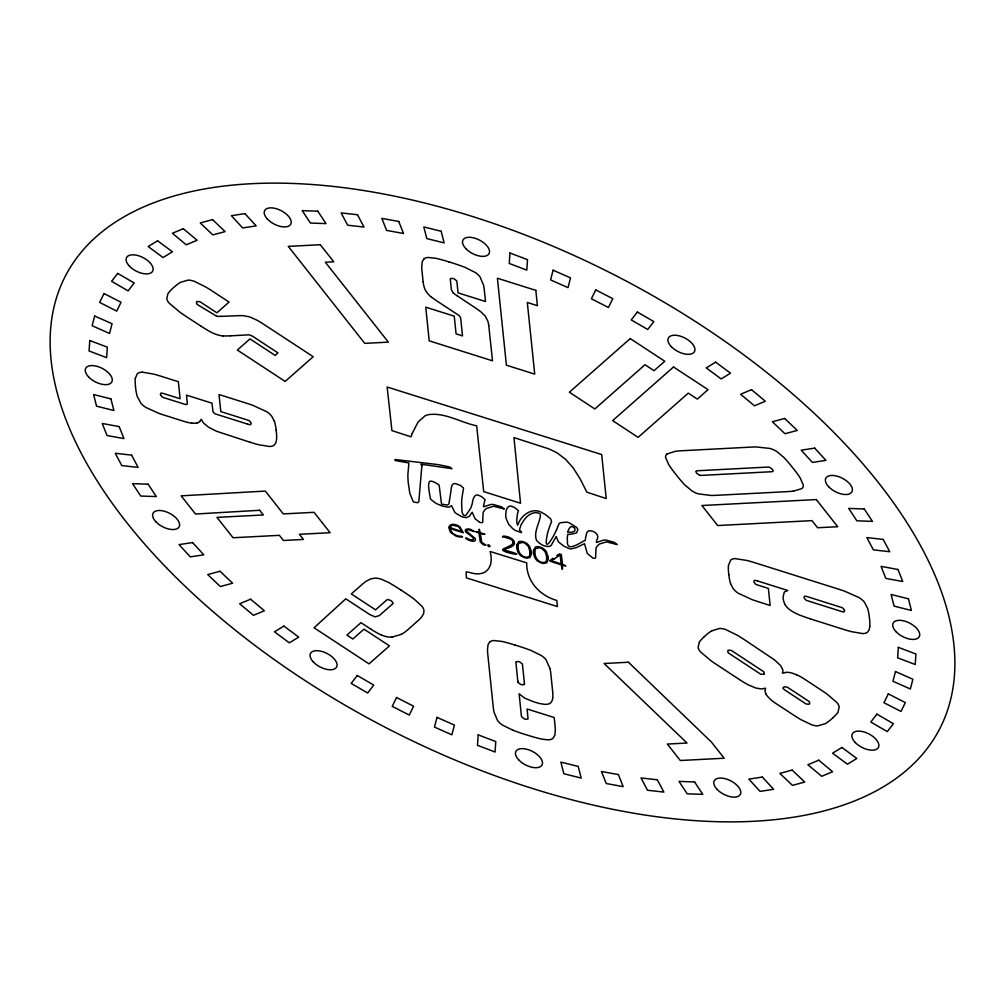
<?xml version="1.0" encoding="UTF-8"?>
<svg xmlns="http://www.w3.org/2000/svg" width="1005" height="1005" viewBox="0 0 1005 1005"><rect width="100%" height="100%" fill="white"/><g stroke="black" fill="none" stroke-linecap="round" stroke-linejoin="round"><path stroke-width="1.5" d="M869.765 626.63L869.036 630.097L867.503 632.158A14.874 7.663 27.4 0 1 866.586 632.761A14.346 7.387 27.4 0 1 862.73 633.59L851.285 631.643A119.733 61.669 27.4 0 1 842.718 629.117L810.545 618.954M135.323 378.332L137.296 373.76A15.037 7.739 27.4 0 1 138.489 372.956A14.409 7.424 27.4 0 1 142.346 372.177M557.549 527.135L559.056 523.731A12.726 6.558 27.4 0 1 560.463 522.726L566.77 522.11A9.485 4.887 27.4 0 1 569.031 522.726L576.38 527.248A7.198 3.706 27.4 0 1 577.888 529.748L576.418 533.039L570.237 534.296A25.615 13.191 27.4 0 0 567.762 534.371L567.26 537.876A161.88 83.377 27.4 0 0 567.448 541.13C566.305 553.328 580.802 541.934 585.086 540.527L586.694 532.788L588.428 530.904A4.422 2.286 27.4 0 1 589.307 530.741C594.608 530.728 600.249 534.911 596.668 540.338A38.956 20.062 27.4 0 0 596.53 541.067L596.354 542.449L604.03 540.012A14.874 7.663 27.4 0 1 606.467 540.175L614.357 542.386L617.183 544.559L606.555 541.883L599.57 543.956A35.037 18.052 27.4 0 0 596.983 546.469L596.329 547.549A16.909 8.706 27.4 0 0 595.952 548.567L595.588 557.788A2.789 1.432 27.4 0 1 595.261 558.064L594.244 558.303A3.304 1.696 27.4 0 1 592.85 558.077L587.234 553.353L584.521 543.718L576.016 547.738L571.054 548.893A7.902 4.07 27.4 0 1 569.27 548.592L564.031 546.28L558.818 542.185A7.035 3.631 27.4 0 1 558.089 541.28L556.217 536.519L551.067 545.564A9.347 4.811 27.4 0 1 547.097 546.431L543.919 545.702A7.136 3.681 27.4 0 1 542.009 544.836L540.502 543.893A13.58 6.997 27.4 0 1 537.989 541.883L536.946 540.803A5.289 2.726 27.4 0 1 536.519 540.2A4.824 2.487 27.4 0 1 536.318 539.823C533.529 531.042 540.074 522.851 540.476 514.522A3.04 1.57 27.4 0 0 539.974 513.794C533.605 509.987 525.954 516.256 522.927 521.821A213.965 110.198 27.4 0 0 520.917 525.2L519.434 529.811A5.063 2.613 27.4 0 0 520.49 530.929L521.595 532.625L515.666 530.602A19.535 10.063 27.4 0 1 512.738 528.643L508.706 524.409L506.055 518.354A32.411 16.696 27.4 0 1 505.766 515.716A81.744 42.097 27.4 0 1 505.917 512.977C505.754 509.095 508.455 503.982 512.902 506.859A9.359 4.824 27.4 0 1 514.824 507.713L518.304 510.527A1.696 0.867 27.4 0 1 518.404 510.841L517.851 512.412A53.742 27.688 27.4 0 0 517.525 513.555L516.884 518.253A193.563 99.696 27.4 0 0 516.796 522.336L517.525 525.175A42.411 21.846 27.4 0 0 518.077 524.233C521.57 514.485 533.178 506.558 542.914 513.178A19.849 10.226 27.4 0 1 545.765 514.836L550.665 518.806L551.544 521.557A42.876 22.085 27.4 0 1 550.652 523.819L548.253 530.527A256.476 132.095 27.4 0 0 547.524 533.416C542.612 555.652 552.863 538.09 556.506 529.899M699.43 642.044L698.111 647.333A14.66 7.55 27.4 0 0 698.425 648.489A14.258 7.337 27.4 0 0 700.372 651.768L710.987 660.762A112.899 58.152 27.4 0 0 716.653 664.606L738.537 678.965A56.757 29.233 27.4 0 0 749.152 685.272L756.011 688.061L761.187 688.915A16.256 8.367 27.4 0 0 764.943 688.111L765.571 688.526A20.188 10.402 27.4 0 0 765.081 690.812A13.052 6.721 27.4 0 0 766.086 694.128M764.29 673.765L763.913 671.956A11.432 5.892 27.4 0 0 761.978 670.561L732.921 651.466A12.914 6.646 27.4 0 0 731.175 650.398L728.399 650.21A12.11 6.244 27.4 0 0 727.796 650.725L728.072 652.647A11.432 5.892 27.4 0 0 730.007 654.041L759.064 673.124A12.914 6.646 27.4 0 0 760.81 674.192L763.586 674.38A12.11 6.244 27.4 0 0 764.189 673.878M423.909 258.938L422.213 261.803L421.736 266.915A129.419 66.657 27.4 0 0 422 271.048L423.118 281.764M489.699 642.007L488.091 644.494L487.5 649.431A125.424 64.596 27.4 0 0 487.777 654.205L493.204 706.716A119.733 61.669 27.4 0 0 494.058 712.244L497.525 720.459A14.346 7.387 27.4 0 0 501.143 724.103A14.874 7.663 27.4 0 0 502.676 725.195L513.053 730.271M704.329 636.58L706.44 634.72A125.901 64.848 27.4 0 1 711.879 630.725M832.982 717.758L830.871 719.618A125.738 64.76 27.4 0 1 825.432 723.613L817.794 725.874A14.648 7.55 27.4 0 1 816.751 725.849A14.309 7.362 27.4 0 1 811.688 724.819L801.086 719.743A98.176 50.564 27.4 0 1 792.769 714.542L777.129 704.291A33.052 17.022 27.4 0 1 770.333 699.254L769.704 698.588A18.907 9.736 27.4 0 1 765.973 694.116M392.352 604.156L379.287 615.6L375.154 616.869L369.815 614.583L345.783 598.829L314.05 627.773L369.049 663.865L389.463 645.863L363.998 629.155L352.83 638.992L346.888 635.097L360.983 622.673L370.983 629.231M666.855 454.046L675.347 451.308A112.522 57.951 27.4 0 1 682.345 450.717L751.438 447.099A125.386 64.584 27.4 0 1 756.162 446.949L770.031 448.456A14.736 7.588 27.4 0 1 776.978 451.634L783.975 457.551A116.944 60.237 27.4 0 1 791.714 466.521L794.415 469.875A125.901 64.848 27.4 0 1 800.106 477.739L803.297 485.051A14.874 7.663 27.4 0 1 803.259 486.131A14.346 7.387 27.4 0 1 801.739 488.669L793.548 491.081M556.82 555.589L558.064 554.735A18.982 9.774 27.4 0 1 559.37 553.981L561.33 554.521L562.524 564.345L565.815 565.916L562.612 565.225L562.373 569.433L561.205 564.785L555.376 562.951A65.677 33.818 27.4 0 1 551.255 561.569L549.534 560.803L552.901 558.265M711.904 630.751L719.517 628.452A14.66 7.55 27.4 0 1 720.547 628.477A14.233 7.324 27.4 0 1 725.61 629.507L737.105 635.122A105.236 54.195 27.4 0 1 744.692 639.896L774.453 659.845L780.533 665.511L782.832 669.833A16.331 8.417 27.4 0 1 782.355 672.772L782.983 673.174A20.05 10.326 27.4 0 1 785.872 672.483M401.422 634.318L391.85 637.17M230.308 335.833L247.155 334.929A7.01 3.605 27.4 0 1 250.132 335.13A3.744 1.935 27.4 0 1 250.521 335.293L251.815 335.858A12.65 6.507 27.4 0 1 253.926 337.127L277.983 352.906L275.144 355.418L249.994 338.911L237.356 350.054L285.156 381.435L313.208 356.712L262.933 323.773A77.963 40.15 27.4 0 0 257.205 320.294L249.944 316.964L243.599 315.708A62.335 32.11 27.4 0 0 239.768 315.62L221.05 316.361M142.346 372.164L153.803 374.136A119.733 61.669 27.4 0 1 162.358 376.661L178.35 381.699L180.121 398.759L164.129 393.721A12.914 6.646 27.4 0 0 162.245 393.194L160.863 393.169L160.486 394.111A12.161 6.269 27.4 0 0 160.561 394.952M489.02 546.569L488.757 546.456A3.254 1.671 27.4 0 1 487.777 545.615L487.915 544.936A9.811 5.05 27.4 0 1 488.254 544.836L489.309 545.162A9.811 5.05 27.4 0 1 489.699 545.501L490 546.318A2.94 1.508 27.4 0 1 489.083 546.594M469.209 572.31C485.49 577.95 494.435 567.687 490.126 551.494L526.721 562.888C526.344 581.154 539.585 595.563 556.783 600.45L557.423 606.58L466.433 577.875L466.081 571.908L468.142 572.172M699.807 475.327L697.068 473.594A12.161 6.269 27.4 0 1 696.352 472.652L695.787 471.408L696.603 470.88A12.914 6.646 27.4 0 1 698.111 470.717L767.204 467.111A11.432 5.892 27.4 0 1 769.189 467.137L771.928 468.895A12.186 6.281 27.4 0 1 772.657 469.838L773.209 471.094L772.393 471.609A13.065 6.734 27.4 0 1 770.885 471.772L701.792 475.378A11.57 5.955 27.4 0 1 699.819 475.352M216.54 316.135L198.651 305.344A11.432 5.892 27.4 0 1 196.704 303.95L196.452 302.015A12.11 6.244 27.4 0 1 197.055 301.5L199.819 301.701A12.914 6.646 27.4 0 1 201.578 302.769L216.892 312.819L229.065 302.078L213.751 292.028A119.733 61.669 27.4 0 0 205.912 287.078L194.267 281.274A14.284 7.362 27.4 0 0 188.098 280.094L180.485 282.342A125.738 64.76 27.4 0 0 175.046 286.337L172.91 288.171A115.186 59.32 27.4 0 0 167.973 293.573L166.767 298.485A14.208 7.311 27.4 0 0 168.89 302.894L180.222 312.442A129.419 66.657 27.4 0 0 186.101 316.412L201.314 326.399M448.846 261.853L453.594 263.348A125.738 64.76 27.4 0 1 464.725 267.217L475.566 272.656A14.284 7.362 27.4 0 1 480.089 277.003L483.543 285.206A119.733 61.669 27.4 0 1 484.385 290.734L485.528 301.525L458.054 292.857L456.936 282.066A12.914 6.646 27.4 0 0 456.697 280.835L454.172 278.875A12.11 6.244 27.4 0 0 452.84 278.448L450.416 278.536A11.432 5.892 27.4 0 0 450.353 279.993L451.383 289.704L452.979 292.593M514.962 645.009L519.711 646.504A125.738 64.76 27.4 0 1 530.841 650.373L541.218 655.461A14.874 7.663 27.4 0 1 542.738 656.567A14.346 7.387 27.4 0 1 546.042 659.783L549.986 668.551M757.506 580.94L787.757 590.475L784.252 592.046L783.096 597.196A38.115 19.635 27.4 0 0 784.453 603.339L785.307 604.884M247.494 424.06L216.892 414.412A11.645 5.992 27.4 0 1 214.63 413.583L212.972 411.774L212.03 403.193L186.478 395.128L187.294 403.055A11.482 5.917 27.4 0 1 187.319 403.545L186.943 404.487L185.573 404.45A13.065 6.734 27.4 0 1 183.689 403.922L164.556 397.905A11.57 5.955 27.4 0 1 162.295 397.076L160.561 394.952M250.22 442.288L216.753 431.346L208.613 427.263L203.764 423.206A16.331 8.417 27.4 0 1 201.628 419.613L200.925 419.387A20.05 10.326 27.4 0 1 199.844 421.384M479.762 522.374L475.089 518.781L472.174 512.186L469.322 516.281L466.521 517.55A5.528 2.852 27.4 0 1 465.277 517.5L463.393 517.135A7.839 4.033 27.4 0 1 461.32 516.444L456.144 513.442A8.027 4.133 27.4 0 1 454.712 512.135L451.496 505.628L449.7 506.847A7.337 3.781 27.4 0 1 448.117 507.136L443.456 506.332A27.336 14.083 27.4 0 1 441.107 505.578L437.012 503.819A12.613 6.495 27.4 0 1 434.675 502.437L430.793 499.246A3.329 1.721 27.4 0 1 430.354 498.656C430.14 495.013 425.467 478.292 432.452 481.47A15.603 8.027 27.4 0 1 435.542 482.777L438.343 484.485A3.618 1.859 27.4 0 1 439.172 485.377L441.497 503.857A1.281 0.666 27.4 0 0 441.823 504.146L447.087 505.025A8.744 4.51 27.4 0 0 448.883 504.007L450.83 492.01A142.597 73.44 27.4 0 1 451.371 487.739L452.087 485.139A13.781 7.098 27.4 0 1 453.469 483.832L455.227 483.506L460.265 485.377A3.656 1.884 27.4 0 1 460.931 485.792L463.544 488.015L461.835 498.43A351.763 181.176 27.4 0 0 461.647 504.271L462.036 512.261L463.355 515A1.344 0.691 27.4 0 0 463.946 515.326L465.051 515.477A3.957 2.035 27.4 0 0 465.981 515.213L470.591 508.379A148.225 76.342 27.4 0 0 472.287 503.53C472.739 499.586 474.335 492.312 479.888 495.892A10.151 5.226 27.4 0 1 481.759 496.759L485.076 499.636L483.744 504.925A35.338 18.203 27.4 0 0 483.644 505.452L483.455 506.822L491.144 504.41A15.025 7.739 27.4 0 1 493.593 504.573L501.482 506.784L504.284 509.007L493.694 506.269L486.709 508.354A35.037 18.052 27.4 0 0 484.121 510.854L483.455 511.934A16.909 8.706 27.4 0 0 483.091 512.952L482.714 522.173A2.789 1.432 27.4 0 1 482.387 522.449A3.756 1.935 27.4 0 1 479.762 522.361M467.149 538.391C461.395 536.205 473.682 544.17 475.302 540.15A4.296 2.211 27.4 0 0 475.126 538.504L466.584 531.105A3.857 1.985 27.4 0 1 467.551 529.823A3.279 1.696 27.4 0 1 468.456 529.748L474.234 531.595L471.295 529.673A7.022 3.618 27.4 0 0 468.041 528.894L465.466 529.522L465.378 531.268A4.749 2.45 27.4 0 0 466.069 532.349C468.544 534.183 478.707 540.564 470.516 539.873A6.821 3.505 27.4 0 1 467.162 538.379M401.221 590.199L404.374 592.284A125.738 64.76 27.4 0 1 414.085 599.043L421.924 606.216A14.924 7.688 27.4 0 1 422.791 607.472A14.321 7.374 27.4 0 1 423.972 610.676L423.595 613.754L421.346 617.321A113.075 58.24 27.4 0 1 417.804 620.864L407.955 629.57A117.585 60.564 27.4 0 1 401.46 634.356M457.187 295.784L477.061 309.038A62.335 32.11 27.4 0 1 480.779 311.738L485.365 316.223L487.902 321.349A77.963 40.15 27.4 0 1 488.744 325.394M518.103 682.508L520.565 684.342A12.186 6.281 27.4 0 0 521.897 684.769L524.359 684.581A11.432 5.892 27.4 0 0 524.384 683.224M730.648 583.754L733.085 588.44A15.339 7.902 27.4 0 0 735.258 590.902A13.831 7.123 27.4 0 0 738.072 593.164L752.067 599.621A126.09 64.936 27.4 0 0 759.717 602.171L770.144 605.475L768.373 588.415L757.946 585.124A11.57 5.955 27.4 0 1 755.685 584.294L753.951 582.171A12.161 6.269 27.4 0 1 753.876 581.33L754.253 580.388L755.634 580.425A12.914 6.646 27.4 0 1 757.506 580.94M274.352 421.258L271.915 416.56A15.339 7.902 27.4 0 0 269.742 414.098A13.844 7.136 27.4 0 0 266.928 411.849L252.933 405.379A125.424 64.596 27.4 0 0 245.283 402.829L219.027 394.538L220.798 411.598L247.054 419.876A11.432 5.892 27.4 0 1 249.315 420.706L251.049 422.841A12.186 6.281 27.4 0 1 251.124 423.67L250.672 424.65L249.366 424.575A13.065 6.734 27.4 0 1 247.494 424.06M844.439 610.06L842.705 607.937A11.432 5.892 27.4 0 0 840.444 607.12L807.756 596.794A12.914 6.646 27.4 0 0 805.872 596.267L804.503 596.241L804.126 597.184A12.161 6.269 27.4 0 0 804.201 598.013L805.935 600.136A11.57 5.955 27.4 0 0 808.183 600.952L840.871 611.279A13.065 6.734 27.4 0 0 842.755 611.806L844.137 611.844L844.514 610.889A12.186 6.281 27.4 0 0 844.439 610.06M488.757 325.394L492.5 360.808L429.223 340.846L425.731 307.166L454.247 316.16L456.082 333.874L462.514 335.909L460.755 318.949A12.65 6.507 27.4 0 0 460.428 317.467L459.926 316.55A3.744 1.935 27.4 0 0 459.725 316.286A7.01 3.605 27.4 0 0 457.049 314.201L438.846 302.241A52.147 26.859 27.4 0 1 431.459 297.065M728.776 574.596L728.562 572.373A125.738 64.76 27.4 0 1 728.411 565.526L730.71 560.024A14.874 7.663 27.4 0 1 731.64 559.421A14.346 7.387 27.4 0 1 734.994 558.592L747.067 560.476A112.522 57.951 27.4 0 1 755.659 563.001L838.585 589.156A125.386 64.584 27.4 0 1 844.175 591.003L858.999 597.535A14.736 7.588 27.4 0 1 864.426 602.196L867.679 608.465A116.944 60.237 27.4 0 1 869.287 616.769L869.664 619.796A125.901 64.848 27.4 0 1 869.802 626.643M276.224 430.404L276.438 432.627A125.901 64.848 27.4 0 1 276.589 439.474L275.822 442.929L274.051 445.228A14.66 7.55 27.4 0 1 273.435 445.617A14.233 7.324 27.4 0 1 269.692 446.496L258.486 444.7A105.236 54.207 27.4 0 1 250.207 442.275M524.409 683.224L522.537 665.172A12.914 6.646 27.4 0 0 522.298 663.928L519.773 661.968A12.161 6.269 27.4 0 0 518.454 661.541L515.992 661.73A11.57 5.955 27.4 0 0 515.967 663.086L517.801 681.139M135.411 385.983L135.65 388.219A117.083 60.3 27.4 0 0 137.258 396.535L140.901 403.219A14.648 7.55 27.4 0 0 142.032 404.425A14.284 7.349 27.4 0 0 145.838 407.414L158.288 413.13A106.128 54.659 27.4 0 0 165.549 415.568L182.935 421.057A31.105 16.017 27.4 0 0 191.767 423.168M552.687 691.842L550.878 674.104A112.522 57.951 27.4 0 0 549.999 668.564M221 316.311A15.1 7.776 27.4 0 1 216.552 316.186M201.327 326.374A71.116 36.632 27.4 0 0 209.166 331.173A21.507 11.08 27.4 0 0 223.072 336.034M230.271 335.796A52.147 26.859 27.4 0 1 222.997 335.858M557.536 527.135A44.672 23.015 27.4 0 1 556.494 529.899M457.212 295.746A15.1 7.776 27.4 0 1 452.928 292.606M448.846 261.89A115.186 59.32 27.4 0 0 436.22 258.335L428.017 257.456A14.208 7.311 27.4 0 0 423.896 258.938M423.155 281.789A71.116 36.632 27.4 0 0 424.223 287.304A21.507 11.08 27.4 0 0 431.308 297.128M199.907 421.422A13.09 6.734 27.4 0 1 197.055 422.879M274.44 421.283A107.271 55.25 27.4 0 1 276.124 430.379M135.474 385.995A114.922 59.194 27.4 0 1 135.26 378.307M197.131 422.967A18.907 9.736 27.4 0 1 191.691 423.03M401.183 590.236A107.284 55.25 27.4 0 0 388.257 582.284L381.586 579.332A15.339 7.902 27.4 0 0 378.094 578.39A13.844 7.136 27.4 0 0 374.915 578.126L370.531 578.93L365.782 581.518A125.424 64.596 27.4 0 0 362.202 584.37L351.335 593.942L375.556 609.834L386.41 600.261A11.432 5.892 27.4 0 1 387.566 599.483L390.593 600.4A12.11 6.244 27.4 0 1 391.774 601.191L393.118 603.251A12.914 6.646 27.4 0 1 392.339 604.156M381.548 635.122A36.054 18.567 27.4 0 1 371.046 629.193M391.824 637.145A17.324 8.919 27.4 0 1 381.561 635.11M552.65 691.817A101.731 52.398 27.4 0 1 552.687 698.425M552.624 698.412A32.75 16.871 27.4 0 1 551.984 700.937L550.941 702.533A16.381 8.442 27.4 0 1 550.263 703.148A13.48 6.947 27.4 0 1 544.496 704.317L540.074 703.601A44.924 23.14 27.4 0 1 532.977 701.553L524.685 698.123L519.12 693.802L521.369 715.598A13.065 6.734 27.4 0 0 521.62 716.841L524.133 718.801A12.186 6.281 27.4 0 0 525.464 719.228L527.927 719.04A11.432 5.892 27.4 0 0 527.952 717.683L527.085 708.99L554.195 717.545L555.099 726.238A126.002 64.898 27.4 0 1 555.338 729.743L554.898 735.057L553.026 738.298A14.836 7.638 27.4 0 1 547.901 739.843L541.632 739.09A107.271 55.25 27.4 0 1 527.7 735.22L524.195 734.165A125.901 64.848 27.4 0 1 513.053 730.296M514.962 645.047A117.083 60.3 27.4 0 0 502.249 641.466L493.907 640.537A14.874 7.663 27.4 0 0 492.098 640.813A14.02 7.223 27.4 0 0 489.699 642.007M518.052 682.382A13.065 6.734 27.4 0 1 517.814 681.151M832.919 717.721A117.083 60.3 27.4 0 0 837.944 712.331L839.2 707.005A14.648 7.55 27.4 0 0 838.886 705.837A14.284 7.349 27.4 0 0 836.939 702.57L827.203 694.204A106.128 54.659 27.4 0 0 820.796 689.832L805.181 679.581A31.105 16.017 27.4 0 0 796.689 674.757M796.651 674.858A18.907 9.736 27.4 0 0 790.307 672.672A13.09 6.734 27.4 0 0 785.822 672.42M699.367 642.007A116.944 60.237 27.4 0 1 704.392 636.617M810.545 618.929A101.882 52.474 27.4 0 1 799.729 615.098A33.291 17.148 27.4 0 1 796.412 613.653L792.468 611.555A14.397 7.412 27.4 0 1 785.232 604.872M730.56 583.729A107.409 55.313 27.4 0 1 728.876 574.621M666.855 454.059A14.346 7.387 27.4 0 0 665.586 456.37A14.874 7.663 27.4 0 0 665.574 457.451L668.79 464.762A125.738 64.76 27.4 0 0 674.481 472.626L677.106 475.981A117.083 60.3 27.4 0 0 684.845 484.963L691.905 490.855A14.874 7.663 27.4 0 0 694.128 492.136A14.02 7.223 27.4 0 0 698.224 493.844L710.987 495.44A125.424 64.596 27.4 0 0 717.47 495.264L786.576 491.671A119.733 61.669 27.4 0 0 793.561 491.093M475.667 531.595L478.983 533.127L480.277 541.921L483.217 544.672A2.563 1.319 27.4 0 0 483.857 544.911L486.056 545.087L481.81 542.549L480.377 533.567L484.913 534.409L480.29 532.688L479.247 529.208L478.882 532.235L475.704 531.519M450.403 526.934L451.559 528.128L461.634 531.369L459.511 527.663A4.786 2.462 27.4 0 0 457.966 526.507L452.69 525.213A7.914 4.07 27.4 0 0 451.258 525.728L450.403 526.934M421.886 465.767L418.821 501.633A5.578 2.877 27.4 0 1 417.339 502.651L414.211 502.186A2.349 1.206 27.4 0 1 413.08 501.369L409.826 493.355L408.143 481.872A254.391 131.027 27.4 0 1 407.904 474.31L408.897 462.966L395.204 460.541A1.42 0.729 27.4 0 1 395.191 459.511L437.879 464.599L449.31 466.848L451.936 468.669L420.894 464.184L421.886 465.767M513.354 542.675L511.784 544.848L506.646 547.423A99.834 51.418 27.4 0 0 503.631 548.768C496.219 552.285 536.369 558.378 503.505 549.861C506.771 548.102 517.713 546.469 513.58 540.476A5.716 2.94 27.4 0 0 511.759 538.755C510.213 537.072 501.847 534.848 502.437 536.934A11.407 5.879 27.4 0 0 503.97 536.997L510.854 539.157A5.251 2.701 27.4 0 1 512.387 540.564L513.354 542.675M448.808 527.525L450.479 532.235L455.855 536.042A5.1 2.626 27.4 0 0 456.86 536.394L458.845 536.808A38.931 20.05 27.4 0 0 460.303 536.997L462.551 536.946L461.672 536.23A5.465 2.814 27.4 0 0 460.679 536.218L458.984 536.117A8.718 4.485 27.4 0 1 456.572 535.477L453.632 533.957A8.128 4.183 27.4 0 1 451.132 531.205L449.976 528.555L463.267 532.738L459.938 526.934A5.879 3.028 27.4 0 0 458.23 525.766C455.328 524.02 449.549 523.015 448.808 527.525M529.886 553.29L529.71 555.162A7.651 3.945 27.4 0 1 529.56 555.602A11.482 5.917 27.4 0 1 528.354 556.858C523.618 558.642 518.58 553.667 518.341 548.994A48.805 25.138 27.4 0 1 518.165 546.506L518.354 544.484A8.656 4.46 27.4 0 1 519.007 543.303L522.826 542.449A4.422 2.274 27.4 0 1 525.1 543.316L528.291 546.343L529.61 550.288A53.705 27.663 27.4 0 1 529.874 552.725L529.886 553.29M546.67 558.592L546.506 560.463A7.651 3.945 27.4 0 1 546.343 560.903A11.482 5.917 27.4 0 1 545.15 562.159C540.414 563.943 535.376 558.968 535.137 554.295A48.805 25.138 27.4 0 1 534.949 551.808L535.137 549.785A8.656 4.46 27.4 0 1 535.803 548.604L539.622 547.75A4.422 2.274 27.4 0 1 541.883 548.617L545.087 551.632L546.406 555.577A53.705 27.663 27.4 0 1 546.657 558.026L546.67 558.592M567.75 531.846L570.752 532.336A21.08 10.854 27.4 0 0 572.272 532.085L573.893 531.519A8.781 4.523 27.4 0 0 574.998 530.389L574.797 528.228L572.398 526.746A2.161 1.118 27.4 0 0 571.481 526.607L570.714 526.808A5.54 2.852 27.4 0 0 570.199 527.185L569.132 528.705A70.953 36.544 27.4 0 0 568.315 530.276L567.75 531.846M783.134 688.136L783.85 689.254A11.432 5.892 27.4 0 0 785.797 690.649L804.54 702.972A12.914 6.646 27.4 0 0 806.286 704.04L809.063 704.229A12.11 6.244 27.4 0 0 809.666 703.714L809.389 701.792A11.432 5.892 27.4 0 0 807.455 700.397L788.711 688.086A12.914 6.646 27.4 0 0 786.953 687.018L784.176 686.83A12.11 6.244 27.4 0 0 783.586 687.332L783.146 688.036M89.772 340.507L89.081 350.984L106.656 357.654L107.347 347.177L89.772 340.507M478.179 734.869L477.488 745.346L495.063 752.016L495.754 741.539L478.179 734.869M509.937 252.984L509.246 263.461L526.821 270.131L527.512 259.654L509.937 252.984M898.344 647.346L897.653 657.823L915.228 664.493L915.919 654.016L898.344 647.346M516.771 544.936L516.683 545.577A32.21 16.595 27.4 0 0 516.784 548.391L517.877 551.984A16.582 8.543 27.4 0 0 518.605 553.303L519.66 554.672A6.017 3.103 27.4 0 0 520.942 555.828L524.497 557.649A8.781 4.523 27.4 0 0 526.947 558.19L529.937 557.474L531.406 554.069A28.354 14.598 27.4 0 0 531.306 551.343L529.547 546.356A8.982 4.623 27.4 0 0 528.555 545.074L527.336 543.906A6.256 3.216 27.4 0 0 524.585 542.235L522.386 541.532A7.01 3.605 27.4 0 0 518.681 541.745L516.771 544.936M533.567 550.225L533.479 550.878A32.21 16.595 27.4 0 0 533.567 553.692L534.66 557.273A16.582 8.543 27.4 0 0 535.401 558.592L536.444 559.973A6.017 3.103 27.4 0 0 537.738 561.117L541.293 562.951A8.781 4.523 27.4 0 0 543.743 563.491L546.733 562.775L548.19 559.358A28.354 14.598 27.4 0 0 548.089 556.644L546.331 551.657A8.982 4.623 27.4 0 0 545.338 550.376L544.12 549.207A6.256 3.216 27.4 0 0 541.368 547.537L539.183 546.833A7.01 3.605 27.4 0 0 535.477 547.034L533.567 550.225M94.646 316.01L92.121 325.733L109.532 333.459L112.058 323.736L94.646 316.01M436.999 717.369L434.474 727.092L451.886 734.818L454.411 725.095L436.999 717.369M553.114 270.182L550.589 279.905L568.001 287.631L570.526 277.908L553.114 270.182M895.468 671.541L892.942 681.264L910.354 688.99L912.879 679.267L895.468 671.541M412.276 433.369L411.02 436.823L391.925 430.605L387.139 387.013L601.681 454.549L606.229 498.555L586.857 492.174L580.161 478.895L573.114 467.802L565.551 459.298L557.813 453.381A19.66 10.125 27.4 0 0 555.652 452.112L550.2 449.486A24.899 12.826 27.4 0 0 548.29 448.695L513.97 437.602L520.54 503.241L483.707 491.621L476.659 425.831C460.868 422.565 445.215 412.364 428.595 414.625A41.645 21.444 27.4 0 0 424.927 415.894L418.08 422.012L412.276 433.369M103.992 293.561L99.658 302.417L116.706 311.123L121.04 302.266L103.992 293.561M396.548 697.508L392.214 706.364L409.274 715.07L413.595 706.201L396.548 697.508M595.726 289.93L591.405 298.799L608.452 307.492L612.786 298.636L595.726 289.93M888.294 693.877L883.96 702.734L901.008 711.44L905.342 702.583L888.294 693.877M117.698 273.398L111.605 281.3L128.112 290.872L134.205 282.97L117.698 273.398M357.252 675.511L351.172 683.413L367.667 692.985L373.76 685.083L357.252 675.511M637.333 312.015L631.241 319.917L647.748 329.489L653.828 321.587L637.333 312.015M876.888 714.128L870.795 722.03L887.302 731.602L893.395 723.701L876.888 714.128M630.236 338.584L569.37 392.226L594.834 408.947L644.984 364.74L654.054 370.682L664.77 361.247L630.236 338.584M673.513 366.988L612.648 420.643L638.112 437.351L688.274 393.143L697.332 399.086L708.048 389.651L673.513 366.988M554.459 558.717L551.318 560.815L561.117 563.906L560.187 554.936L554.459 558.717M157.571 240.785L148.187 246.527L163.061 257.544L172.445 251.803L157.571 240.785M283.862 626.077L274.466 631.818L289.352 642.836L298.736 637.095L283.862 626.077M715.648 362.164L706.264 367.905L721.138 378.923L730.534 373.182L715.648 362.164M841.939 747.456L832.555 753.197L847.429 764.215L856.813 758.474L841.939 747.456M183.299 228.7L172.408 233.261L186.227 244.818L197.118 240.258L183.299 228.7M250.559 599.206L239.667 603.754L253.486 615.311L264.365 610.751L250.559 599.206M751.514 389.689L740.635 394.249L754.441 405.794L765.333 401.246L751.514 389.689M818.774 760.182L807.882 764.742L821.701 776.3L832.592 771.74L818.774 760.182M212.52 219.618L200.246 222.947L212.846 234.906L225.12 231.59L212.52 219.618M220.02 571.255L207.734 574.584L220.346 586.543L232.62 583.227L220.02 571.255M784.654 418.457L772.38 421.773L784.98 433.745L797.267 430.416L784.654 418.457M792.154 770.094L779.88 773.41L792.48 785.382L804.754 782.053L792.154 770.094M244.919 213.638L231.389 215.686L242.645 227.934L256.175 225.886L244.919 213.638M192.571 542.562L179.041 544.622L190.297 556.87L203.814 554.81L192.571 542.562M814.703 448.13L801.186 450.19L812.429 462.438L825.959 460.378L814.703 448.13M762.355 777.066L748.826 779.114L760.082 791.362L773.611 789.314L762.355 777.066M259.642 510.289L195.485 514.02L181.151 495.842L265.307 491.081L283.31 513.919L314.025 512.311L330.092 532.7L299.377 534.296L303.447 539.446L283.46 540.489L279.39 535.338L233.047 537.75L216.98 517.374L263.323 514.962L259.642 510.289M320.294 244.73L288.284 246.388L364.74 343.371L388.357 342.14L325.344 262.23L333.748 261.79L320.294 244.73M816.324 499.573L701.892 505.528L717.671 525.54L811.965 520.628L817.58 527.751L837.718 526.708L816.324 499.573M628.452 662.245L604.118 663.501L687.018 743.034L667.333 744.064L680.297 760.509L724.178 758.222L711.502 742.13L628.452 662.245M317.794 211.188L302.229 210.648L310.419 223.06L325.997 223.6L317.794 211.188M148.124 484.171L132.56 483.644L140.75 496.043L156.315 496.583L148.124 484.171M864.25 508.957L848.685 508.417L856.876 520.829L872.441 521.356L864.25 508.957M694.581 781.94L679.003 781.4L687.206 793.812L702.771 794.352L694.581 781.94M357.479 214.756L341.135 212.922L347.655 225.208L363.998 227.042L357.479 214.756M131.617 455.127L115.274 453.293L121.793 465.579L138.137 467.413L131.617 455.127M883.207 539.421L866.863 537.587L873.383 549.873L889.727 551.707L883.207 539.421M657.345 779.792L641.002 777.958L647.522 790.244L663.865 792.078L657.345 779.792M398.746 221.477L381.825 218.374L386.598 230.396L403.533 233.499L398.746 221.477M119.168 426.585L102.234 423.482L107.02 435.504L123.942 438.62L119.168 426.585M897.98 569.496L881.058 566.38L885.832 578.415L902.766 581.518L897.98 569.496M618.402 774.604L601.467 771.501L606.254 783.523L623.175 786.626L618.402 774.604M441.157 231.276L423.821 226.929L426.798 238.562L444.135 242.909L441.157 231.276M110.927 398.885L93.591 394.538L96.568 406.171L113.904 410.517L110.927 398.885M908.432 598.829L891.096 594.483L894.073 606.116L911.409 610.462L908.432 598.829M578.202 766.438L560.865 762.091L563.843 773.724L581.179 778.071L578.202 766.438M535.816 290.357L497.4 278.234L506.407 365.192L534.735 374.136L527.311 302.467L537.399 305.658L535.816 290.357M167.131 568.453A492.312 253.562 27.4 0 0 933.117 740.157A492.312 253.562 27.4 0 0 407.251 198.889A492.312 253.562 27.4 0 0 167.131 568.453M465.993 248.8A14.711 7.575 27.4 0 0 488.895 253.938A14.711 7.575 27.4 0 0 473.179 237.758A14.711 7.575 27.4 0 0 465.993 248.8M671.252 346.587A14.711 7.575 27.4 0 0 694.229 351.989A14.711 7.575 27.4 0 0 678.815 335.758A14.711 7.575 27.4 0 0 671.252 346.587M828.572 486.634A14.711 7.575 27.4 0 0 851.624 492.299A14.711 7.575 27.4 0 0 836.512 476.018A14.711 7.575 27.4 0 0 828.572 486.634M896.209 631.856A14.711 7.575 27.4 0 0 919.098 636.982A14.711 7.575 27.4 0 0 903.382 620.801A14.711 7.575 27.4 0 0 896.209 631.856M855.205 742.456A14.711 7.575 27.4 0 0 878.182 747.858A14.711 7.575 27.4 0 0 862.767 731.627A14.711 7.575 27.4 0 0 855.205 742.456M716.967 789.252A14.711 7.575 27.4 0 0 740.019 794.917A14.711 7.575 27.4 0 0 724.907 778.636A14.711 7.575 27.4 0 0 716.967 789.252M518.957 760.144A14.711 7.575 27.4 0 0 541.846 765.27A14.711 7.575 27.4 0 0 526.13 749.089A14.711 7.575 27.4 0 0 518.957 760.144M313.384 662.031A14.711 7.575 27.4 0 0 336.361 667.433A14.711 7.575 27.4 0 0 320.947 651.202A14.711 7.575 27.4 0 0 313.384 662.031M155.775 521.67A14.711 7.575 27.4 0 0 178.815 527.336A14.711 7.575 27.4 0 0 163.702 511.055A14.711 7.575 27.4 0 0 155.775 521.67M88.742 377.089A14.711 7.575 27.4 0 0 111.643 382.227A14.711 7.575 27.4 0 0 95.927 366.046A14.711 7.575 27.4 0 0 88.742 377.089M129.444 266.162A14.711 7.575 27.4 0 0 152.421 271.564A14.711 7.575 27.4 0 0 136.994 255.333A14.711 7.575 27.4 0 0 129.444 266.162M267.38 219.04A14.711 7.575 27.4 0 0 290.42 224.705A14.711 7.575 27.4 0 0 275.307 208.424A14.711 7.575 27.4 0 0 267.38 219.04"/></g></svg>
